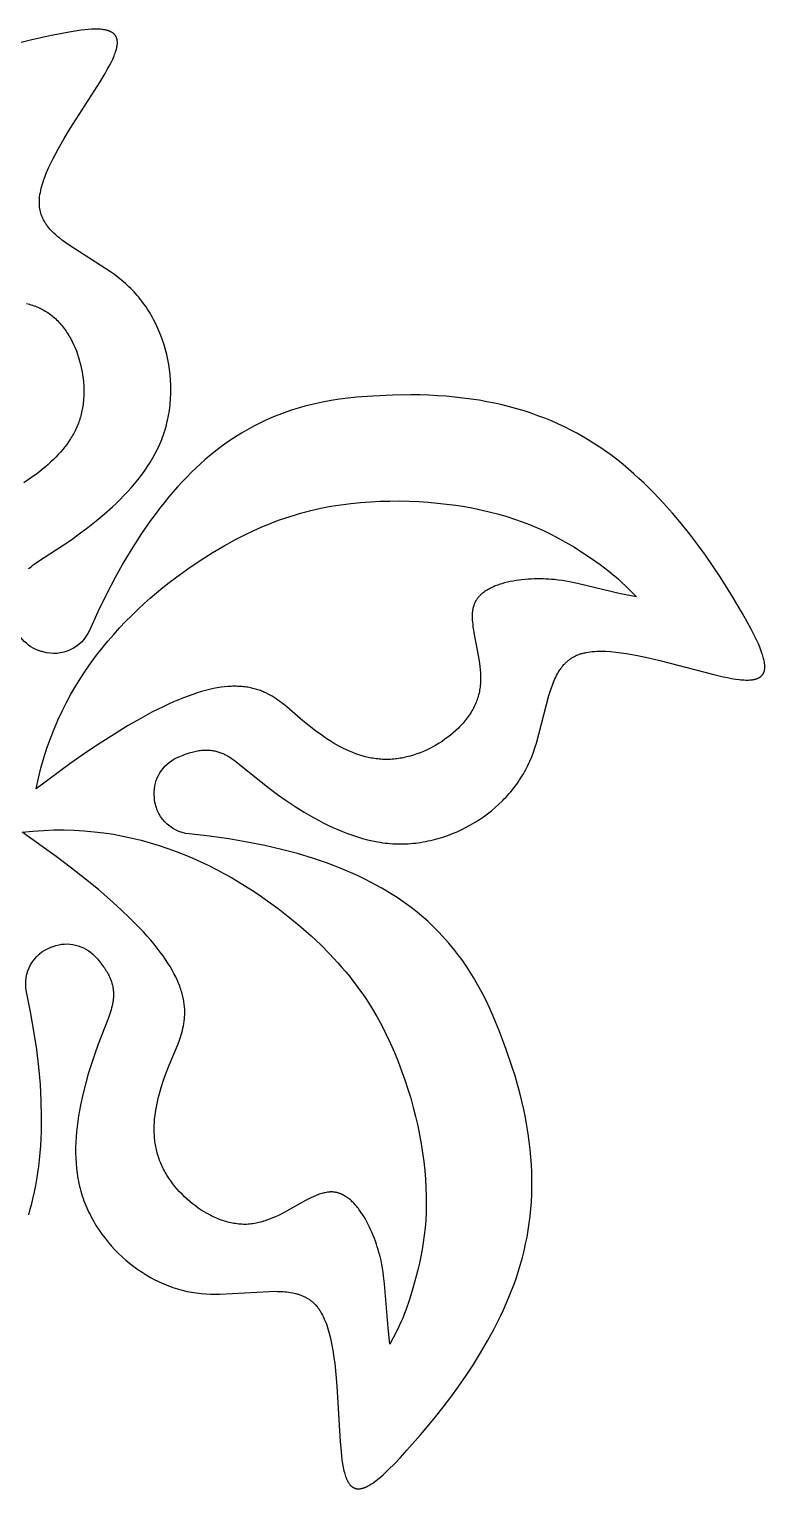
# Model space of a CAD drawing. Extents: x -221 to 104, y -309 to -96.
# Drawn here: x -0.62 to 8.87, y -135.36 to -116.55 of the extents above; entities that cross this region are included whole.
import ezdxf

# ---------------------------------------------------------------- set-up
doc = ezdxf.new("R2010")
doc.units = 0
doc.layers.add('FLOWERS', color=7, linetype='CONTINUOUS')

msp = doc.modelspace()

# ---------------------------------------------------------------- linework, layer by layer
at = {"layer": 'FLOWERS'}
for points in [[(-0.624, -123.506), (-0.604, -123.489), (-0.583, -123.472), (-0.562, -123.456), (-0.54, -123.441), (-0.495, -123.41), (-0.188, -123.212), (-0.079, -123.137), (0.03, -123.059), (0.14, -122.977), (0.248, -122.891), (0.354, -122.802), (0.458, -122.71), (0.509, -122.662), (0.558, -122.614), (0.607, -122.564), (0.654, -122.514), (0.701, -122.463), (0.745, -122.411), (0.789, -122.358), (0.83, -122.304), (0.87, -122.25), (0.908, -122.194), (0.945, -122.138), (0.979, -122.08), (1.011, -122.022), (1.026, -121.993), (1.041, -121.963), (1.055, -121.933), (1.069, -121.903), (1.081, -121.873), (1.094, -121.842), (1.105, -121.812), (1.116, -121.781), (1.127, -121.75), (1.137, -121.718), (1.146, -121.687), (1.154, -121.655), (1.162, -121.624), (1.17, -121.592), (1.176, -121.56), (1.183, -121.528), (1.188, -121.495), (1.193, -121.463), (1.197, -121.43), (1.201, -121.398), (1.204, -121.365), (1.207, -121.333), (1.209, -121.3), (1.211, -121.267), (1.212, -121.202), (1.211, -121.136), (1.207, -121.071), (1.202, -121.006), (1.194, -120.941), (1.185, -120.876), (1.173, -120.812), (1.159, -120.748), (1.143, -120.685), (1.125, -120.623), (1.105, -120.562), (1.082, -120.501), (1.058, -120.441), (1.032, -120.383), (1.005, -120.325), (0.99, -120.297), (0.975, -120.269), (0.959, -120.241), (0.943, -120.214), (0.927, -120.187), (0.91, -120.161), (0.892, -120.134), (0.875, -120.109), (0.856, -120.083), (0.838, -120.058), (0.818, -120.033), (0.799, -120.009), (0.779, -119.986), (0.758, -119.962), (0.738, -119.939), (0.716, -119.917), (0.695, -119.895), (0.672, -119.874), (0.65, -119.853), (0.627, -119.832), (0.581, -119.792), (0.533, -119.754), (0.484, -119.717), (0.435, -119.681), (-0.101, -119.337), (-0.144, -119.307), (-0.186, -119.277), (-0.225, -119.245), (-0.244, -119.23), (-0.263, -119.214), (-0.281, -119.198), (-0.298, -119.181), (-0.315, -119.165), (-0.331, -119.148), (-0.347, -119.131), (-0.361, -119.113), (-0.375, -119.096), (-0.382, -119.087), (-0.389, -119.078), (-0.395, -119.069), (-0.401, -119.059), (-0.407, -119.05), (-0.413, -119.041), (-0.418, -119.031), (-0.424, -119.022), (-0.429, -119.012), (-0.434, -119.003), (-0.439, -118.993), (-0.443, -118.983), (-0.448, -118.973), (-0.452, -118.963), (-0.455, -118.953), (-0.459, -118.942), (-0.463, -118.932), (-0.466, -118.921), (-0.469, -118.911), (-0.471, -118.9), (-0.474, -118.889), (-0.476, -118.878), (-0.478, -118.867), (-0.48, -118.856), (-0.481, -118.844), (-0.482, -118.833), (-0.483, -118.821), (-0.484, -118.809), (-0.484, -118.798), (-0.484, -118.786), (-0.484, -118.773), (-0.484, -118.761), (-0.483, -118.749), (-0.482, -118.736), (-0.481, -118.724), (-0.48, -118.711), (-0.476, -118.685), (-0.471, -118.658), (-0.466, -118.632), (-0.459, -118.604), (-0.452, -118.577), (-0.444, -118.548), (-0.435, -118.52), (-0.425, -118.491), (-0.415, -118.462), (-0.391, -118.403), (-0.365, -118.342), (-0.337, -118.281), (-0.306, -118.219), (-0.273, -118.156), (-0.239, -118.092), (-0.165, -117.964), (-0.088, -117.836), (0.299, -117.231), (0.363, -117.126), (0.392, -117.076), (0.418, -117.029), (0.442, -116.983), (0.462, -116.941), (0.471, -116.92), (0.48, -116.9), (0.487, -116.881), (0.494, -116.863), (0.5, -116.845), (0.506, -116.827), (0.51, -116.811), (0.512, -116.803), (0.514, -116.795), (0.516, -116.787), (0.517, -116.779), (0.518, -116.772), (0.519, -116.764), (0.52, -116.757), (0.521, -116.75), (0.522, -116.743), (0.522, -116.736), (0.522, -116.729), (0.522, -116.723), (0.522, -116.716), (0.521, -116.71), (0.521, -116.704), (0.52, -116.698), (0.519, -116.692), (0.518, -116.687), (0.517, -116.684), (0.517, -116.681), (0.516, -116.678), (0.515, -116.676), (0.514, -116.673), (0.513, -116.67), (0.513, -116.668), (0.512, -116.665), (0.511, -116.663), (0.51, -116.66), (0.509, -116.658), (0.507, -116.655), (0.506, -116.653), (0.505, -116.65), (0.504, -116.648), (0.503, -116.646), (0.501, -116.643), (0.5, -116.641), (0.498, -116.639), (0.497, -116.637), (0.495, -116.635), (0.494, -116.632), (0.492, -116.63), (0.491, -116.628), (0.489, -116.626), (0.487, -116.624), (0.486, -116.622), (0.484, -116.62), (0.482, -116.619), (0.48, -116.617), (0.478, -116.615), (0.476, -116.613), (0.474, -116.611), (0.472, -116.609), (0.47, -116.608), (0.468, -116.606), (0.466, -116.604), (0.463, -116.603), (0.459, -116.6), (0.454, -116.596), (0.449, -116.594), (0.444, -116.591), (0.439, -116.588), (0.433, -116.585), (0.428, -116.583), (0.422, -116.581), (0.416, -116.578), (0.41, -116.576), (0.404, -116.574), (0.398, -116.572), (0.391, -116.57), (0.384, -116.569), (0.378, -116.567), (0.371, -116.565), (0.363, -116.564), (0.349, -116.561), (0.333, -116.559), (0.317, -116.558), (0.3, -116.556), (0.283, -116.555), (0.265, -116.555), (0.247, -116.555), (0.228, -116.555), (0.188, -116.556), (0.146, -116.559), (0.101, -116.563), (0.054, -116.569), (0.005, -116.575), (-0.099, -116.592), (-0.212, -116.613), (-0.333, -116.637), (-0.598, -116.696), (-0.887, -116.77)], [(-0.651, -120.088), (-0.612, -120.099), (-0.592, -120.105), (-0.573, -120.111), (-0.554, -120.118), (-0.535, -120.125), (-0.516, -120.132), (-0.497, -120.14), (-0.479, -120.148), (-0.461, -120.157), (-0.443, -120.166), (-0.425, -120.176), (-0.407, -120.186), (-0.39, -120.196), (-0.373, -120.207), (-0.356, -120.219), (-0.34, -120.231), (-0.324, -120.244), (-0.308, -120.257), (-0.292, -120.27), (-0.277, -120.284), (-0.262, -120.298), (-0.247, -120.313), (-0.233, -120.328), (-0.219, -120.344), (-0.205, -120.36), (-0.191, -120.376), (-0.178, -120.393), (-0.165, -120.41), (-0.152, -120.427), (-0.14, -120.445), (-0.128, -120.463), (-0.116, -120.482), (-0.105, -120.5), (-0.094, -120.519), (-0.083, -120.538), (-0.072, -120.558), (-0.062, -120.578), (-0.043, -120.618), (-0.024, -120.659), (-0.007, -120.701), (0.008, -120.744), (0.023, -120.787), (0.035, -120.831), (0.047, -120.875), (0.057, -120.92), (0.066, -120.965), (0.074, -121.01), (0.08, -121.056), (0.085, -121.101), (0.088, -121.146), (0.09, -121.191), (0.09, -121.236), (0.089, -121.28), (0.086, -121.324), (0.084, -121.346), (0.082, -121.368), (0.08, -121.389), (0.077, -121.411), (0.073, -121.432), (0.069, -121.453), (0.065, -121.474), (0.061, -121.494), (0.056, -121.515), (0.051, -121.535), (0.045, -121.555), (0.039, -121.575), (0.032, -121.595), (0.026, -121.614), (0.019, -121.633), (0.011, -121.653), (0.003, -121.672), (-0.005, -121.69), (-0.014, -121.709), (-0.023, -121.728), (-0.032, -121.746), (-0.041, -121.764), (-0.051, -121.782), (-0.062, -121.8), (-0.072, -121.818), (-0.083, -121.835), (-0.106, -121.87), (-0.131, -121.905), (-0.156, -121.938), (-0.183, -121.972), (-0.211, -122.004), (-0.241, -122.037), (-0.271, -122.069), (-0.303, -122.1), (-0.336, -122.131), (-0.37, -122.162), (-0.405, -122.193), (-0.442, -122.223), (-0.479, -122.253), (-0.518, -122.282), (-0.598, -122.341), (-0.682, -122.398)]]:
    msp.add_lwpolyline(points, dxfattribs=at)
msp.add_lwpolyline([(-0.621, -131.832), (-0.601, -131.76), (-0.581, -131.687), (-0.563, -131.611), (-0.546, -131.534), (-0.53, -131.455), (-0.516, -131.375), (-0.503, -131.293), (-0.492, -131.208), (-0.482, -131.122), (-0.473, -131.034), (-0.466, -130.944), (-0.461, -130.852), (-0.457, -130.759), (-0.455, -130.663), (-0.455, -130.565), (-0.46, -130.362), (-0.471, -130.151), (-0.491, -129.931), (-0.518, -129.702), (-0.553, -129.464), (-0.597, -129.216), (-0.649, -128.958, -0.376728), (-0.328, -128.381, 0.002979), (-0.306, -128.373, -0.301409), (0.232, -128.5), (0.264, -128.535), (0.293, -128.569), (0.306, -128.585), (0.319, -128.602), (0.332, -128.618), (0.344, -128.635), (0.355, -128.651), (0.365, -128.667), (0.375, -128.682), (0.385, -128.698), (0.394, -128.713), (0.402, -128.729), (0.41, -128.744), (0.417, -128.759), (0.424, -128.774), (0.43, -128.788), (0.436, -128.803), (0.442, -128.817), (0.447, -128.832), (0.451, -128.846), (0.455, -128.86), (0.459, -128.874), (0.462, -128.888), (0.464, -128.902), (0.467, -128.916), (0.469, -128.929), (0.47, -128.943), (0.471, -128.956), (0.472, -128.97), (0.473, -128.983), (0.473, -128.996), (0.473, -129.009), (0.472, -129.023), (0.471, -129.036), (0.47, -129.049), (0.469, -129.062), (0.467, -129.075), (0.465, -129.088), (0.463, -129.1), (0.46, -129.113), (0.455, -129.139), (0.448, -129.164), (0.441, -129.19), (0.433, -129.215), (0.424, -129.241), (0.406, -129.292), (0.274, -129.633), (0.23, -129.757), (0.188, -129.885), (0.147, -130.015), (0.11, -130.148), (0.076, -130.283), (0.047, -130.419), (0.034, -130.487), (0.022, -130.555), (0.012, -130.624), (0.003, -130.692), (-0.004, -130.761), (-0.01, -130.829), (-0.014, -130.898), (-0.016, -130.966), (-0.016, -131.033), (-0.014, -131.101), (-0.011, -131.168), (-0.005, -131.234), (0.004, -131.3), (0.008, -131.333), (0.014, -131.365), (0.02, -131.398), (0.027, -131.43), (0.034, -131.462), (0.042, -131.494), (0.051, -131.526), (0.06, -131.557), (0.07, -131.588), (0.08, -131.62), (0.091, -131.65), (0.103, -131.681), (0.115, -131.711), (0.128, -131.741), (0.142, -131.771), (0.155, -131.801), (0.17, -131.83), (0.185, -131.859), (0.201, -131.888), (0.217, -131.917), (0.233, -131.945), (0.25, -131.973), (0.268, -132.001), (0.286, -132.028), (0.323, -132.082), (0.363, -132.134), (0.404, -132.185), (0.446, -132.235), (0.491, -132.283), (0.537, -132.329), (0.584, -132.374), (0.633, -132.417), (0.683, -132.459), (0.734, -132.499), (0.786, -132.536), (0.84, -132.573), (0.894, -132.607), (0.95, -132.639), (1.006, -132.669), (1.035, -132.683), (1.063, -132.697), (1.092, -132.71), (1.121, -132.723), (1.15, -132.735), (1.18, -132.746), (1.209, -132.757), (1.239, -132.768), (1.268, -132.778), (1.298, -132.787), (1.328, -132.796), (1.358, -132.804), (1.388, -132.811), (1.419, -132.818), (1.449, -132.824), (1.479, -132.83), (1.51, -132.835), (1.54, -132.839), (1.571, -132.843), (1.601, -132.846), (1.662, -132.851), (1.723, -132.854), (1.784, -132.855), (1.845, -132.855), (2.481, -132.818), (2.534, -132.817), (2.586, -132.818), (2.636, -132.82), (2.661, -132.821), (2.685, -132.823), (2.709, -132.826), (2.733, -132.829), (2.756, -132.832), (2.779, -132.837), (2.801, -132.841), (2.824, -132.847), (2.845, -132.853), (2.856, -132.856), (2.867, -132.859), (2.877, -132.863), (2.887, -132.867), (2.898, -132.871), (2.908, -132.875), (2.918, -132.879), (2.928, -132.884), (2.938, -132.889), (2.947, -132.894), (2.957, -132.899), (2.967, -132.904), (2.976, -132.91), (2.985, -132.915), (2.994, -132.921), (3.003, -132.928), (3.012, -132.934), (3.021, -132.941), (3.03, -132.948), (3.038, -132.955), (3.046, -132.962), (3.055, -132.97), (3.063, -132.978), (3.071, -132.986), (3.079, -132.994), (3.086, -133.003), (3.094, -133.011), (3.101, -133.02), (3.109, -133.03), (3.116, -133.039), (3.123, -133.049), (3.13, -133.06), (3.136, -133.07), (3.143, -133.081), (3.15, -133.092), (3.156, -133.103), (3.168, -133.126), (3.18, -133.15), (3.191, -133.175), (3.202, -133.201), (3.213, -133.228), (3.222, -133.255), (3.232, -133.283), (3.241, -133.313), (3.25, -133.342), (3.266, -133.404), (3.28, -133.468), (3.293, -133.535), (3.305, -133.603), (3.315, -133.673), (3.325, -133.745), (3.34, -133.891), (3.353, -134.041), (3.396, -134.757), (3.406, -134.88), (3.412, -134.937), (3.418, -134.991), (3.426, -135.042), (3.434, -135.088), (3.439, -135.11), (3.444, -135.131), (3.449, -135.151), (3.454, -135.17), (3.46, -135.188), (3.466, -135.206), (3.472, -135.222), (3.475, -135.23), (3.478, -135.237), (3.482, -135.244), (3.485, -135.251), (3.488, -135.258), (3.492, -135.265), (3.495, -135.271), (3.499, -135.277), (3.503, -135.283), (3.506, -135.289), (3.51, -135.294), (3.514, -135.3), (3.518, -135.305), (3.522, -135.31), (3.526, -135.314), (3.53, -135.319), (3.534, -135.323), (3.539, -135.327), (3.541, -135.329), (3.543, -135.33), (3.545, -135.332), (3.547, -135.334), (3.55, -135.336), (3.552, -135.337), (3.554, -135.339), (3.556, -135.34), (3.559, -135.342), (3.561, -135.343), (3.563, -135.345), (3.566, -135.346), (3.568, -135.347), (3.57, -135.349), (3.573, -135.35), (3.575, -135.351), (3.577, -135.352), (3.58, -135.353), (3.582, -135.354), (3.585, -135.355), (3.587, -135.356), (3.59, -135.356), (3.592, -135.357), (3.595, -135.358), (3.597, -135.359), (3.6, -135.359), (3.603, -135.36), (3.605, -135.36), (3.608, -135.361), (3.61, -135.361), (3.613, -135.361), (3.616, -135.362), (3.618, -135.362), (3.621, -135.362), (3.624, -135.362), (3.627, -135.362), (3.629, -135.363), (3.632, -135.363), (3.638, -135.362), (3.643, -135.362), (3.649, -135.362), (3.655, -135.361), (3.661, -135.36), (3.666, -135.359), (3.672, -135.358), (3.678, -135.356), (3.685, -135.355), (3.691, -135.353), (3.697, -135.351), (3.703, -135.349), (3.71, -135.346), (3.716, -135.344), (3.723, -135.341), (3.729, -135.338), (3.736, -135.335), (3.749, -135.328), (3.763, -135.321), (3.777, -135.313), (3.791, -135.304), (3.806, -135.295), (3.82, -135.285), (3.836, -135.274), (3.851, -135.263), (3.882, -135.238), (3.915, -135.211), (3.948, -135.181), (3.983, -135.15), (4.019, -135.115), (4.094, -135.041), (4.173, -134.957), (4.256, -134.866), (4.436, -134.663), (4.626, -134.433), (4.724, -134.309), (4.822, -134.18), (4.92, -134.044), (5.018, -133.904), (5.113, -133.76), (5.206, -133.61), (5.295, -133.457), (5.381, -133.3), (5.462, -133.139), (5.5, -133.058), (5.537, -132.976), (5.572, -132.893), (5.606, -132.809), (5.638, -132.725), (5.668, -132.64), (5.696, -132.554), (5.722, -132.468), (5.746, -132.382), (5.768, -132.295), (5.787, -132.207), (5.805, -132.118), (5.821, -132.029), (5.834, -131.939), (5.846, -131.848), (5.855, -131.756), (5.862, -131.663), (5.866, -131.57), (5.869, -131.475), (5.869, -131.38), (5.867, -131.284), (5.862, -131.187), (5.855, -131.088), (5.846, -130.989), (5.834, -130.888), (5.82, -130.787), (5.803, -130.684), (5.784, -130.58), (5.762, -130.475), (5.738, -130.368), (5.711, -130.26), (5.682, -130.151), (5.65, -130.041), (5.615, -129.929), (5.538, -129.702), (5.449, -129.468), (5.368, -129.271), (5.324, -129.172), (5.276, -129.072), (5.226, -128.972), (5.172, -128.872), (5.114, -128.773), (5.052, -128.673), (5.019, -128.624), (4.985, -128.574), (4.95, -128.525), (4.914, -128.476), (4.876, -128.428), (4.837, -128.379), (4.797, -128.331), (4.755, -128.283), (4.712, -128.236), (4.667, -128.189), (4.621, -128.142), (4.573, -128.096), (4.524, -128.05), (4.473, -128.005), (4.42, -127.96), (4.365, -127.915), (4.309, -127.872), (4.251, -127.828), (4.191, -127.786), (4.129, -127.744), (4.065, -127.703), (3.999, -127.662), (3.931, -127.622), (3.861, -127.583), (3.788, -127.544), (3.714, -127.507), (3.637, -127.47), (3.559, -127.434), (3.478, -127.398), (3.394, -127.364), (3.308, -127.331), (3.22, -127.298), (3.13, -127.267), (3.037, -127.236), (2.843, -127.178), (2.638, -127.124), (2.423, -127.074), (2.197, -127.029), (1.959, -126.989), (1.71, -126.954), (1.448, -126.924, -0.376728), (0.999, -126.441, 0.002979), (0.998, -126.417, -0.301409), (1.285, -125.945), (1.328, -125.925), (1.369, -125.908), (1.389, -125.9), (1.409, -125.893), (1.429, -125.886), (1.448, -125.88), (1.466, -125.874), (1.485, -125.869), (1.503, -125.865), (1.521, -125.86), (1.538, -125.857), (1.555, -125.853), (1.572, -125.851), (1.589, -125.848), (1.605, -125.846), (1.621, -125.845), (1.636, -125.844), (1.652, -125.843), (1.667, -125.843), (1.682, -125.843), (1.697, -125.844), (1.711, -125.845), (1.725, -125.846), (1.739, -125.848), (1.753, -125.85), (1.767, -125.852), (1.78, -125.855), (1.793, -125.858), (1.806, -125.861), (1.819, -125.865), (1.832, -125.869), (1.844, -125.873), (1.856, -125.878), (1.869, -125.883), (1.881, -125.888), (1.893, -125.893), (1.904, -125.899), (1.916, -125.905), (1.928, -125.911), (1.939, -125.917), (1.962, -125.93), (1.984, -125.944), (2.006, -125.959), (2.028, -125.975), (2.049, -125.991), (2.092, -126.024), (2.376, -126.254), (2.48, -126.335), (2.589, -126.415), (2.7, -126.493), (2.815, -126.57), (2.933, -126.644), (3.053, -126.714), (3.114, -126.747), (3.175, -126.779), (3.237, -126.81), (3.3, -126.84), (3.363, -126.868), (3.426, -126.894), (3.489, -126.919), (3.554, -126.942), (3.618, -126.963), (3.682, -126.983), (3.747, -127), (3.812, -127.014), (3.878, -127.027), (3.91, -127.032), (3.943, -127.037), (3.976, -127.041), (4.009, -127.045), (4.041, -127.048), (4.074, -127.05), (4.107, -127.052), (4.14, -127.053), (4.172, -127.053), (4.205, -127.053), (4.238, -127.052), (4.271, -127.05), (4.303, -127.048), (4.336, -127.045), (4.369, -127.041), (4.401, -127.037), (4.433, -127.033), (4.466, -127.027), (4.498, -127.022), (4.53, -127.015), (4.562, -127.008), (4.594, -127), (4.626, -126.992), (4.657, -126.984), (4.72, -126.964), (4.782, -126.943), (4.843, -126.92), (4.903, -126.895), (4.963, -126.867), (5.021, -126.838), (5.078, -126.807), (5.135, -126.774), (5.19, -126.739), (5.243, -126.703), (5.296, -126.665), (5.346, -126.625), (5.396, -126.584), (5.443, -126.541), (5.489, -126.497), (5.512, -126.474), (5.534, -126.451), (5.555, -126.428), (5.576, -126.404), (5.597, -126.38), (5.617, -126.356), (5.636, -126.331), (5.655, -126.306), (5.674, -126.281), (5.692, -126.255), (5.709, -126.229), (5.726, -126.203), (5.743, -126.177), (5.759, -126.15), (5.774, -126.123), (5.789, -126.096), (5.803, -126.069), (5.816, -126.041), (5.829, -126.013), (5.842, -125.985), (5.865, -125.929), (5.887, -125.872), (5.907, -125.814), (5.926, -125.756), (6.087, -125.14), (6.103, -125.089), (6.119, -125.04), (6.136, -124.993), (6.146, -124.97), (6.155, -124.948), (6.165, -124.925), (6.175, -124.904), (6.186, -124.883), (6.197, -124.862), (6.208, -124.842), (6.22, -124.823), (6.233, -124.804), (6.239, -124.795), (6.245, -124.786), (6.252, -124.777), (6.259, -124.768), (6.266, -124.76), (6.273, -124.752), (6.28, -124.743), (6.288, -124.735), (6.295, -124.727), (6.303, -124.72), (6.311, -124.712), (6.319, -124.705), (6.327, -124.698), (6.335, -124.691), (6.344, -124.684), (6.353, -124.677), (6.361, -124.671), (6.37, -124.664), (6.38, -124.658), (6.389, -124.652), (6.399, -124.647), (6.408, -124.641), (6.418, -124.636), (6.429, -124.631), (6.439, -124.626), (6.449, -124.621), (6.46, -124.617), (6.471, -124.613), (6.482, -124.608), (6.494, -124.605), (6.505, -124.601), (6.517, -124.598), (6.529, -124.594), (6.541, -124.591), (6.554, -124.589), (6.566, -124.586), (6.592, -124.581), (6.619, -124.578), (6.646, -124.575), (6.674, -124.572), (6.703, -124.571), (6.732, -124.57), (6.762, -124.57), (6.792, -124.57), (6.823, -124.571), (6.887, -124.575), (6.952, -124.581), (7.019, -124.589), (7.088, -124.599), (7.158, -124.611), (7.229, -124.624), (7.373, -124.654), (7.519, -124.688), (8.214, -124.869), (8.334, -124.898), (8.39, -124.91), (8.443, -124.92), (8.494, -124.928), (8.541, -124.935), (8.563, -124.937), (8.585, -124.939), (8.605, -124.94), (8.625, -124.941), (8.644, -124.942), (8.662, -124.941), (8.679, -124.94), (8.688, -124.94), (8.696, -124.939), (8.704, -124.938), (8.711, -124.937), (8.719, -124.936), (8.726, -124.935), (8.734, -124.933), (8.741, -124.932), (8.747, -124.93), (8.754, -124.928), (8.76, -124.926), (8.766, -124.924), (8.772, -124.922), (8.778, -124.92), (8.784, -124.917), (8.789, -124.915), (8.795, -124.912), (8.8, -124.909), (8.802, -124.908), (8.805, -124.906), (8.807, -124.905), (8.809, -124.903), (8.812, -124.902), (8.814, -124.9), (8.816, -124.898), (8.818, -124.897), (8.82, -124.895), (8.822, -124.893), (8.824, -124.891), (8.826, -124.89), (8.828, -124.888), (8.83, -124.886), (8.832, -124.884), (8.834, -124.882), (8.836, -124.88), (8.837, -124.878), (8.839, -124.876), (8.841, -124.874), (8.842, -124.872), (8.844, -124.87), (8.845, -124.868), (8.847, -124.865), (8.848, -124.863), (8.849, -124.861), (8.851, -124.859), (8.852, -124.856), (8.853, -124.854), (8.855, -124.852), (8.856, -124.849), (8.857, -124.847), (8.858, -124.844), (8.859, -124.842), (8.86, -124.839), (8.861, -124.837), (8.862, -124.834), (8.863, -124.832), (8.864, -124.826), (8.866, -124.821), (8.867, -124.815), (8.868, -124.809), (8.869, -124.804), (8.87, -124.798), (8.871, -124.792), (8.871, -124.785), (8.871, -124.779), (8.872, -124.773), (8.872, -124.766), (8.871, -124.76), (8.871, -124.753), (8.871, -124.746), (8.87, -124.739), (8.869, -124.732), (8.869, -124.724), (8.866, -124.71), (8.864, -124.694), (8.86, -124.678), (8.856, -124.662), (8.852, -124.645), (8.847, -124.628), (8.841, -124.611), (8.835, -124.593), (8.822, -124.555), (8.806, -124.516), (8.788, -124.475), (8.769, -124.432), (8.747, -124.387), (8.699, -124.293), (8.644, -124.192), (8.584, -124.084), (8.446, -123.851), (8.286, -123.599), (8.198, -123.467), (8.105, -123.334), (8.007, -123.199), (7.904, -123.063), (7.796, -122.928), (7.682, -122.793), (7.564, -122.661), (7.441, -122.531), (7.314, -122.404), (7.248, -122.343), (7.181, -122.282), (7.113, -122.223), (7.044, -122.165), (6.974, -122.109), (6.902, -122.054), (6.83, -122.001), (6.756, -121.95), (6.681, -121.9), (6.605, -121.853), (6.527, -121.806), (6.449, -121.762), (6.368, -121.72), (6.287, -121.679), (6.204, -121.64), (6.119, -121.603), (6.034, -121.568), (5.946, -121.535), (5.857, -121.503), (5.766, -121.473), (5.674, -121.446), (5.58, -121.42), (5.484, -121.396), (5.387, -121.374), (5.288, -121.355), (5.187, -121.337), (5.084, -121.321), (4.979, -121.307), (4.872, -121.295), (4.764, -121.285), (4.653, -121.277), (4.54, -121.272), (4.425, -121.268), (4.308, -121.266), (4.068, -121.27), (3.818, -121.282), (3.606, -121.298), (3.498, -121.31), (3.388, -121.324), (3.278, -121.341), (3.166, -121.361), (3.053, -121.386), (2.939, -121.414), (2.882, -121.43), (2.825, -121.447), (2.767, -121.465), (2.709, -121.484), (2.652, -121.505), (2.593, -121.527), (2.535, -121.551), (2.477, -121.576), (2.418, -121.602), (2.36, -121.63), (2.301, -121.66), (2.242, -121.691), (2.183, -121.724), (2.125, -121.758), (2.066, -121.795), (2.007, -121.833), (1.948, -121.873), (1.888, -121.915), (1.829, -121.959), (1.77, -122.005), (1.711, -122.053), (1.652, -122.103), (1.593, -122.156), (1.534, -122.21), (1.475, -122.267), (1.417, -122.326), (1.358, -122.387), (1.299, -122.451), (1.241, -122.517), (1.182, -122.586), (1.124, -122.657), (1.066, -122.731), (1.008, -122.808), (0.95, -122.887), (0.835, -123.053), (0.72, -123.231), (0.606, -123.42), (0.494, -123.621), (0.382, -123.835), (0.272, -124.061), (0.162, -124.301, -0.376728), (-0.436, -124.579, 0.002979), (-0.459, -124.572, -0.301409), (-0.82, -124.153)], format="xyb", dxfattribs=at)
for points in [[(-0.524, -126.343), (-0.496, -126.207), (-0.463, -126.075), (-0.426, -125.945), (-0.386, -125.819), (-0.342, -125.696), (-0.295, -125.575), (-0.245, -125.458), (-0.191, -125.343), (-0.135, -125.232), (-0.076, -125.123), (-0.015, -125.017), (0.049, -124.914), (0.116, -124.813), (0.184, -124.716), (0.254, -124.621), (0.326, -124.529), (0.4, -124.439), (0.475, -124.353), (0.551, -124.268), (0.629, -124.187), (0.707, -124.108), (0.786, -124.031), (0.866, -123.957), (0.947, -123.886), (1.028, -123.817), (1.109, -123.75), (1.19, -123.686), (1.271, -123.624), (1.432, -123.508), (1.591, -123.4), (1.746, -123.302), (1.898, -123.212), (2.047, -123.13), (2.193, -123.056), (2.336, -122.99), (2.406, -122.959), (2.476, -122.931), (2.546, -122.903), (2.614, -122.878), (2.683, -122.854), (2.75, -122.832), (2.818, -122.811), (2.884, -122.791), (2.951, -122.773), (3.017, -122.756), (3.147, -122.727), (3.277, -122.702), (3.405, -122.682), (3.532, -122.666), (3.659, -122.653), (3.785, -122.644), (3.911, -122.638), (4.036, -122.635), (4.161, -122.634), (4.285, -122.637), (4.408, -122.642), (4.529, -122.65), (4.65, -122.66), (4.768, -122.673), (4.886, -122.689), (5.001, -122.707), (5.114, -122.728), (5.225, -122.751), (5.334, -122.777), (5.44, -122.805), (5.543, -122.835), (5.644, -122.867), (5.742, -122.902), (5.836, -122.938), (5.928, -122.976), (6.016, -123.016), (6.102, -123.057), (6.184, -123.099), (6.264, -123.143), (6.341, -123.187), (6.416, -123.231), (6.487, -123.276), (6.622, -123.366), (6.746, -123.454), (6.86, -123.54), (6.916, -123.584), (6.948, -123.61), (6.984, -123.643), (7.027, -123.683), (7.079, -123.733), (7.215, -123.871), (7.009, -123.829), (6.454, -123.699), (6.353, -123.677), (6.304, -123.668), (6.256, -123.659), (6.206, -123.653), (6.155, -123.647), (6.12, -123.644), (6.084, -123.641), (6.048, -123.64), (6.011, -123.638), (5.973, -123.638), (5.934, -123.638), (5.896, -123.639), (5.857, -123.64), (5.818, -123.643), (5.779, -123.646), (5.74, -123.65), (5.702, -123.654), (5.663, -123.66), (5.625, -123.666), (5.588, -123.673), (5.551, -123.681), (5.515, -123.69), (5.48, -123.7), (5.445, -123.711), (5.429, -123.717), (5.412, -123.723), (5.396, -123.729), (5.38, -123.736), (5.364, -123.743), (5.349, -123.75), (5.334, -123.757), (5.319, -123.765), (5.305, -123.773), (5.291, -123.781), (5.277, -123.789), (5.264, -123.798), (5.252, -123.807), (5.239, -123.816), (5.227, -123.825), (5.216, -123.835), (5.211, -123.84), (5.205, -123.845), (5.2, -123.85), (5.195, -123.856), (5.19, -123.861), (5.185, -123.866), (5.18, -123.872), (5.175, -123.877), (5.171, -123.883), (5.166, -123.888), (5.162, -123.894), (5.158, -123.9), (5.154, -123.906), (5.15, -123.912), (5.146, -123.918), (5.143, -123.924), (5.139, -123.93), (5.136, -123.936), (5.133, -123.943), (5.13, -123.949), (5.127, -123.955), (5.124, -123.962), (5.122, -123.969), (5.119, -123.975), (5.117, -123.982), (5.115, -123.989), (5.113, -123.996), (5.111, -124.003), (5.109, -124.01), (5.108, -124.017), (5.106, -124.024), (5.105, -124.032), (5.103, -124.046), (5.101, -124.062), (5.099, -124.077), (5.098, -124.092), (5.098, -124.108), (5.098, -124.124), (5.098, -124.141), (5.098, -124.157), (5.099, -124.174), (5.1, -124.191), (5.104, -124.225), (5.108, -124.261), (5.113, -124.297), (5.12, -124.333), (5.179, -124.645), (5.191, -124.726), (5.197, -124.767), (5.201, -124.808), (5.204, -124.849), (5.205, -124.889), (5.206, -124.91), (5.206, -124.93), (5.205, -124.95), (5.204, -124.971), (5.203, -124.991), (5.202, -125.011), (5.199, -125.031), (5.197, -125.051), (5.194, -125.071), (5.19, -125.091), (5.186, -125.111), (5.181, -125.13), (5.176, -125.15), (5.17, -125.169), (5.164, -125.189), (5.157, -125.208), (5.149, -125.227), (5.141, -125.246), (5.133, -125.265), (5.124, -125.284), (5.114, -125.302), (5.104, -125.321), (5.094, -125.339), (5.083, -125.357), (5.072, -125.375), (5.06, -125.393), (5.048, -125.41), (5.035, -125.428), (5.022, -125.445), (5.008, -125.462), (4.995, -125.479), (4.98, -125.496), (4.966, -125.512), (4.951, -125.528), (4.935, -125.544), (4.92, -125.56), (4.887, -125.591), (4.854, -125.621), (4.819, -125.65), (4.783, -125.678), (4.747, -125.705), (4.709, -125.731), (4.67, -125.756), (4.631, -125.78), (4.591, -125.802), (4.55, -125.823), (4.509, -125.843), (4.468, -125.861), (4.426, -125.878), (4.383, -125.894), (4.341, -125.908), (4.298, -125.921), (4.256, -125.932), (4.234, -125.937), (4.213, -125.942), (4.192, -125.946), (4.17, -125.949), (4.149, -125.953), (4.128, -125.956), (4.107, -125.958), (4.086, -125.96), (4.065, -125.962), (4.044, -125.963), (4.023, -125.964), (4.003, -125.964), (3.982, -125.964), (3.961, -125.964), (3.941, -125.963), (3.92, -125.962), (3.9, -125.96), (3.879, -125.958), (3.859, -125.956), (3.838, -125.953), (3.818, -125.95), (3.798, -125.946), (3.778, -125.942), (3.757, -125.938), (3.737, -125.934), (3.717, -125.929), (3.677, -125.917), (3.637, -125.905), (3.597, -125.891), (3.557, -125.876), (3.517, -125.859), (3.477, -125.841), (3.437, -125.822), (3.397, -125.801), (3.358, -125.78), (3.318, -125.757), (3.278, -125.733), (3.238, -125.707), (3.198, -125.681), (3.158, -125.653), (3.078, -125.595), (2.997, -125.533), (2.915, -125.467), (2.707, -125.287), (2.663, -125.251), (2.64, -125.234), (2.617, -125.216), (2.593, -125.199), (2.569, -125.183), (2.544, -125.167), (2.519, -125.151), (2.493, -125.136), (2.466, -125.122), (2.438, -125.108), (2.41, -125.096), (2.396, -125.089), (2.381, -125.084), (2.366, -125.078), (2.351, -125.072), (2.335, -125.067), (2.32, -125.062), (2.304, -125.058), (2.288, -125.053), (2.271, -125.049), (2.255, -125.045), (2.238, -125.041), (2.221, -125.038), (2.203, -125.035), (2.186, -125.032), (2.167, -125.03), (2.149, -125.028), (2.131, -125.026), (2.112, -125.024), (2.092, -125.023), (2.073, -125.023), (2.053, -125.022), (2.033, -125.022), (2.012, -125.022), (1.991, -125.023), (1.949, -125.025), (1.904, -125.03), (1.859, -125.035), (1.811, -125.043), (1.763, -125.052), (1.712, -125.063), (1.66, -125.076), (1.607, -125.09), (1.551, -125.107), (1.494, -125.126), (1.435, -125.147), (1.374, -125.17), (1.312, -125.195), (1.247, -125.223), (1.18, -125.253), (1.112, -125.285), (0.968, -125.357), (0.815, -125.44), (0.654, -125.533), (0.483, -125.637), (0.302, -125.753), (0.112, -125.881), (-0.089, -126.022)], [(-0.706, -126.902), (-0.568, -126.887), (-0.432, -126.878), (-0.298, -126.873), (-0.165, -126.872), (-0.034, -126.875), (0.095, -126.883), (0.222, -126.895), (0.348, -126.91), (0.471, -126.929), (0.593, -126.951), (0.713, -126.977), (0.83, -127.006), (0.946, -127.038), (1.06, -127.073), (1.172, -127.11), (1.282, -127.15), (1.39, -127.193), (1.496, -127.237), (1.599, -127.284), (1.701, -127.332), (1.8, -127.382), (1.897, -127.434), (1.992, -127.487), (2.085, -127.542), (2.176, -127.598), (2.264, -127.654), (2.35, -127.711), (2.434, -127.769), (2.595, -127.886), (2.746, -128.004), (2.888, -128.122), (3.02, -128.238), (3.144, -128.355), (3.259, -128.47), (3.367, -128.586), (3.418, -128.644), (3.467, -128.701), (3.514, -128.759), (3.559, -128.816), (3.603, -128.874), (3.645, -128.931), (3.686, -128.989), (3.725, -129.046), (3.763, -129.104), (3.799, -129.161), (3.868, -129.277), (3.931, -129.392), (3.99, -129.508), (4.045, -129.624), (4.096, -129.74), (4.143, -129.858), (4.188, -129.975), (4.23, -130.093), (4.269, -130.212), (4.305, -130.33), (4.338, -130.449), (4.368, -130.567), (4.395, -130.685), (4.419, -130.802), (4.441, -130.918), (4.459, -131.033), (4.474, -131.147), (4.487, -131.26), (4.496, -131.372), (4.502, -131.481), (4.505, -131.589), (4.506, -131.694), (4.503, -131.798), (4.498, -131.899), (4.49, -131.998), (4.479, -132.094), (4.466, -132.188), (4.452, -132.28), (4.435, -132.37), (4.417, -132.456), (4.398, -132.541), (4.377, -132.623), (4.334, -132.779), (4.288, -132.924), (4.242, -133.059), (4.217, -133.126), (4.202, -133.164), (4.182, -133.208), (4.157, -133.262), (4.126, -133.327), (4.037, -133.499), (4.013, -133.29), (3.965, -132.722), (3.955, -132.619), (3.949, -132.57), (3.941, -132.521), (3.932, -132.472), (3.922, -132.422), (3.914, -132.387), (3.905, -132.353), (3.896, -132.317), (3.885, -132.281), (3.874, -132.245), (3.862, -132.209), (3.85, -132.172), (3.836, -132.136), (3.822, -132.1), (3.807, -132.064), (3.791, -132.028), (3.775, -131.993), (3.758, -131.958), (3.74, -131.924), (3.722, -131.89), (3.703, -131.858), (3.683, -131.826), (3.662, -131.796), (3.642, -131.766), (3.631, -131.752), (3.62, -131.738), (3.609, -131.725), (3.598, -131.712), (3.586, -131.699), (3.575, -131.686), (3.563, -131.674), (3.552, -131.663), (3.54, -131.652), (3.528, -131.641), (3.516, -131.631), (3.503, -131.621), (3.491, -131.612), (3.478, -131.603), (3.466, -131.594), (3.453, -131.587), (3.446, -131.583), (3.44, -131.579), (3.433, -131.576), (3.427, -131.573), (3.42, -131.569), (3.414, -131.566), (3.407, -131.563), (3.4, -131.561), (3.394, -131.558), (3.387, -131.556), (3.38, -131.553), (3.373, -131.551), (3.367, -131.549), (3.36, -131.547), (3.353, -131.546), (3.346, -131.544), (3.339, -131.543), (3.332, -131.542), (3.325, -131.541), (3.318, -131.54), (3.311, -131.539), (3.304, -131.539), (3.297, -131.538), (3.29, -131.538), (3.282, -131.538), (3.275, -131.538), (3.268, -131.538), (3.261, -131.539), (3.254, -131.539), (3.246, -131.54), (3.239, -131.541), (3.232, -131.542), (3.217, -131.544), (3.202, -131.547), (3.187, -131.55), (3.172, -131.554), (3.157, -131.558), (3.141, -131.563), (3.126, -131.568), (3.11, -131.574), (3.095, -131.58), (3.079, -131.586), (3.047, -131.6), (3.015, -131.615), (2.982, -131.631), (2.949, -131.649), (2.671, -131.802), (2.598, -131.839), (2.561, -131.856), (2.523, -131.872), (2.485, -131.888), (2.447, -131.902), (2.428, -131.909), (2.408, -131.915), (2.389, -131.921), (2.369, -131.926), (2.35, -131.931), (2.33, -131.936), (2.31, -131.94), (2.29, -131.944), (2.271, -131.947), (2.251, -131.95), (2.23, -131.952), (2.21, -131.954), (2.19, -131.955), (2.17, -131.955), (2.149, -131.955), (2.129, -131.954), (2.108, -131.953), (2.088, -131.951), (2.067, -131.949), (2.047, -131.946), (2.026, -131.943), (2.006, -131.939), (1.985, -131.935), (1.964, -131.93), (1.944, -131.925), (1.923, -131.919), (1.903, -131.913), (1.882, -131.906), (1.862, -131.899), (1.841, -131.892), (1.821, -131.884), (1.801, -131.875), (1.781, -131.867), (1.761, -131.857), (1.741, -131.848), (1.721, -131.838), (1.681, -131.817), (1.642, -131.794), (1.604, -131.77), (1.566, -131.745), (1.529, -131.718), (1.493, -131.69), (1.457, -131.661), (1.423, -131.631), (1.389, -131.6), (1.356, -131.568), (1.325, -131.535), (1.295, -131.501), (1.265, -131.466), (1.237, -131.431), (1.211, -131.395), (1.186, -131.358), (1.162, -131.321), (1.15, -131.302), (1.14, -131.283), (1.129, -131.264), (1.119, -131.245), (1.109, -131.226), (1.1, -131.207), (1.091, -131.188), (1.083, -131.168), (1.075, -131.149), (1.067, -131.13), (1.06, -131.11), (1.053, -131.09), (1.047, -131.071), (1.041, -131.051), (1.035, -131.031), (1.03, -131.011), (1.025, -130.991), (1.021, -130.971), (1.016, -130.951), (1.013, -130.931), (1.01, -130.91), (1.007, -130.89), (1.004, -130.87), (1.002, -130.849), (1, -130.828), (0.999, -130.808), (0.997, -130.766), (0.996, -130.724), (0.997, -130.682), (0.999, -130.639), (1.003, -130.596), (1.008, -130.552), (1.014, -130.509), (1.021, -130.464), (1.029, -130.42), (1.039, -130.375), (1.049, -130.33), (1.061, -130.284), (1.074, -130.238), (1.088, -130.191), (1.118, -130.097), (1.152, -130.001), (1.19, -129.903), (1.296, -129.649), (1.317, -129.596), (1.327, -129.569), (1.336, -129.541), (1.345, -129.513), (1.353, -129.485), (1.361, -129.457), (1.368, -129.428), (1.374, -129.399), (1.379, -129.369), (1.384, -129.338), (1.387, -129.307), (1.388, -129.292), (1.389, -129.276), (1.39, -129.26), (1.391, -129.244), (1.391, -129.228), (1.391, -129.211), (1.39, -129.195), (1.39, -129.178), (1.388, -129.161), (1.387, -129.144), (1.385, -129.127), (1.383, -129.11), (1.381, -129.092), (1.378, -129.074), (1.375, -129.056), (1.371, -129.038), (1.367, -129.02), (1.362, -129.002), (1.358, -128.983), (1.352, -128.964), (1.346, -128.945), (1.34, -128.926), (1.334, -128.906), (1.327, -128.887), (1.311, -128.847), (1.294, -128.806), (1.274, -128.764), (1.252, -128.722), (1.229, -128.678), (1.203, -128.634), (1.174, -128.588), (1.144, -128.542), (1.111, -128.494), (1.075, -128.446), (1.037, -128.396), (0.996, -128.345), (0.953, -128.294), (0.906, -128.241), (0.857, -128.186), (0.805, -128.131), (0.692, -128.017), (0.567, -127.897), (0.429, -127.772), (0.277, -127.642), (0.11, -127.506), (-0.07, -127.364), (-0.266, -127.216)]]:
    msp.add_lwpolyline(points, close=True, dxfattribs=at)

doc.saveas('drawing.dxf')
